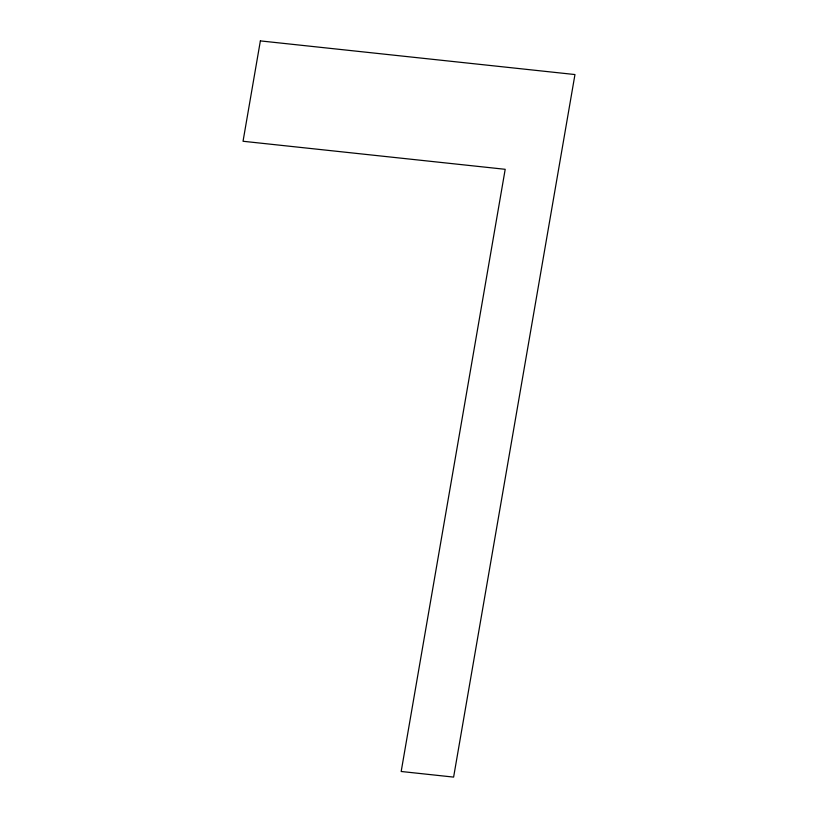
<?xml version="1.0" encoding="UTF-8"?>
<svg xmlns="http://www.w3.org/2000/svg" width="818" height="818" viewBox="0 0 818 818"><rect width="100%" height="100%" fill="white"/><g stroke="black" fill="none" stroke-linecap="round" stroke-linejoin="round"><path stroke-width="1.23" d="M260.369 40.9L243.038 141.269L505.197 169.306L401.178 771.486L453.612 777.1L574.962 74.55L260.369 40.9"/></g></svg>
